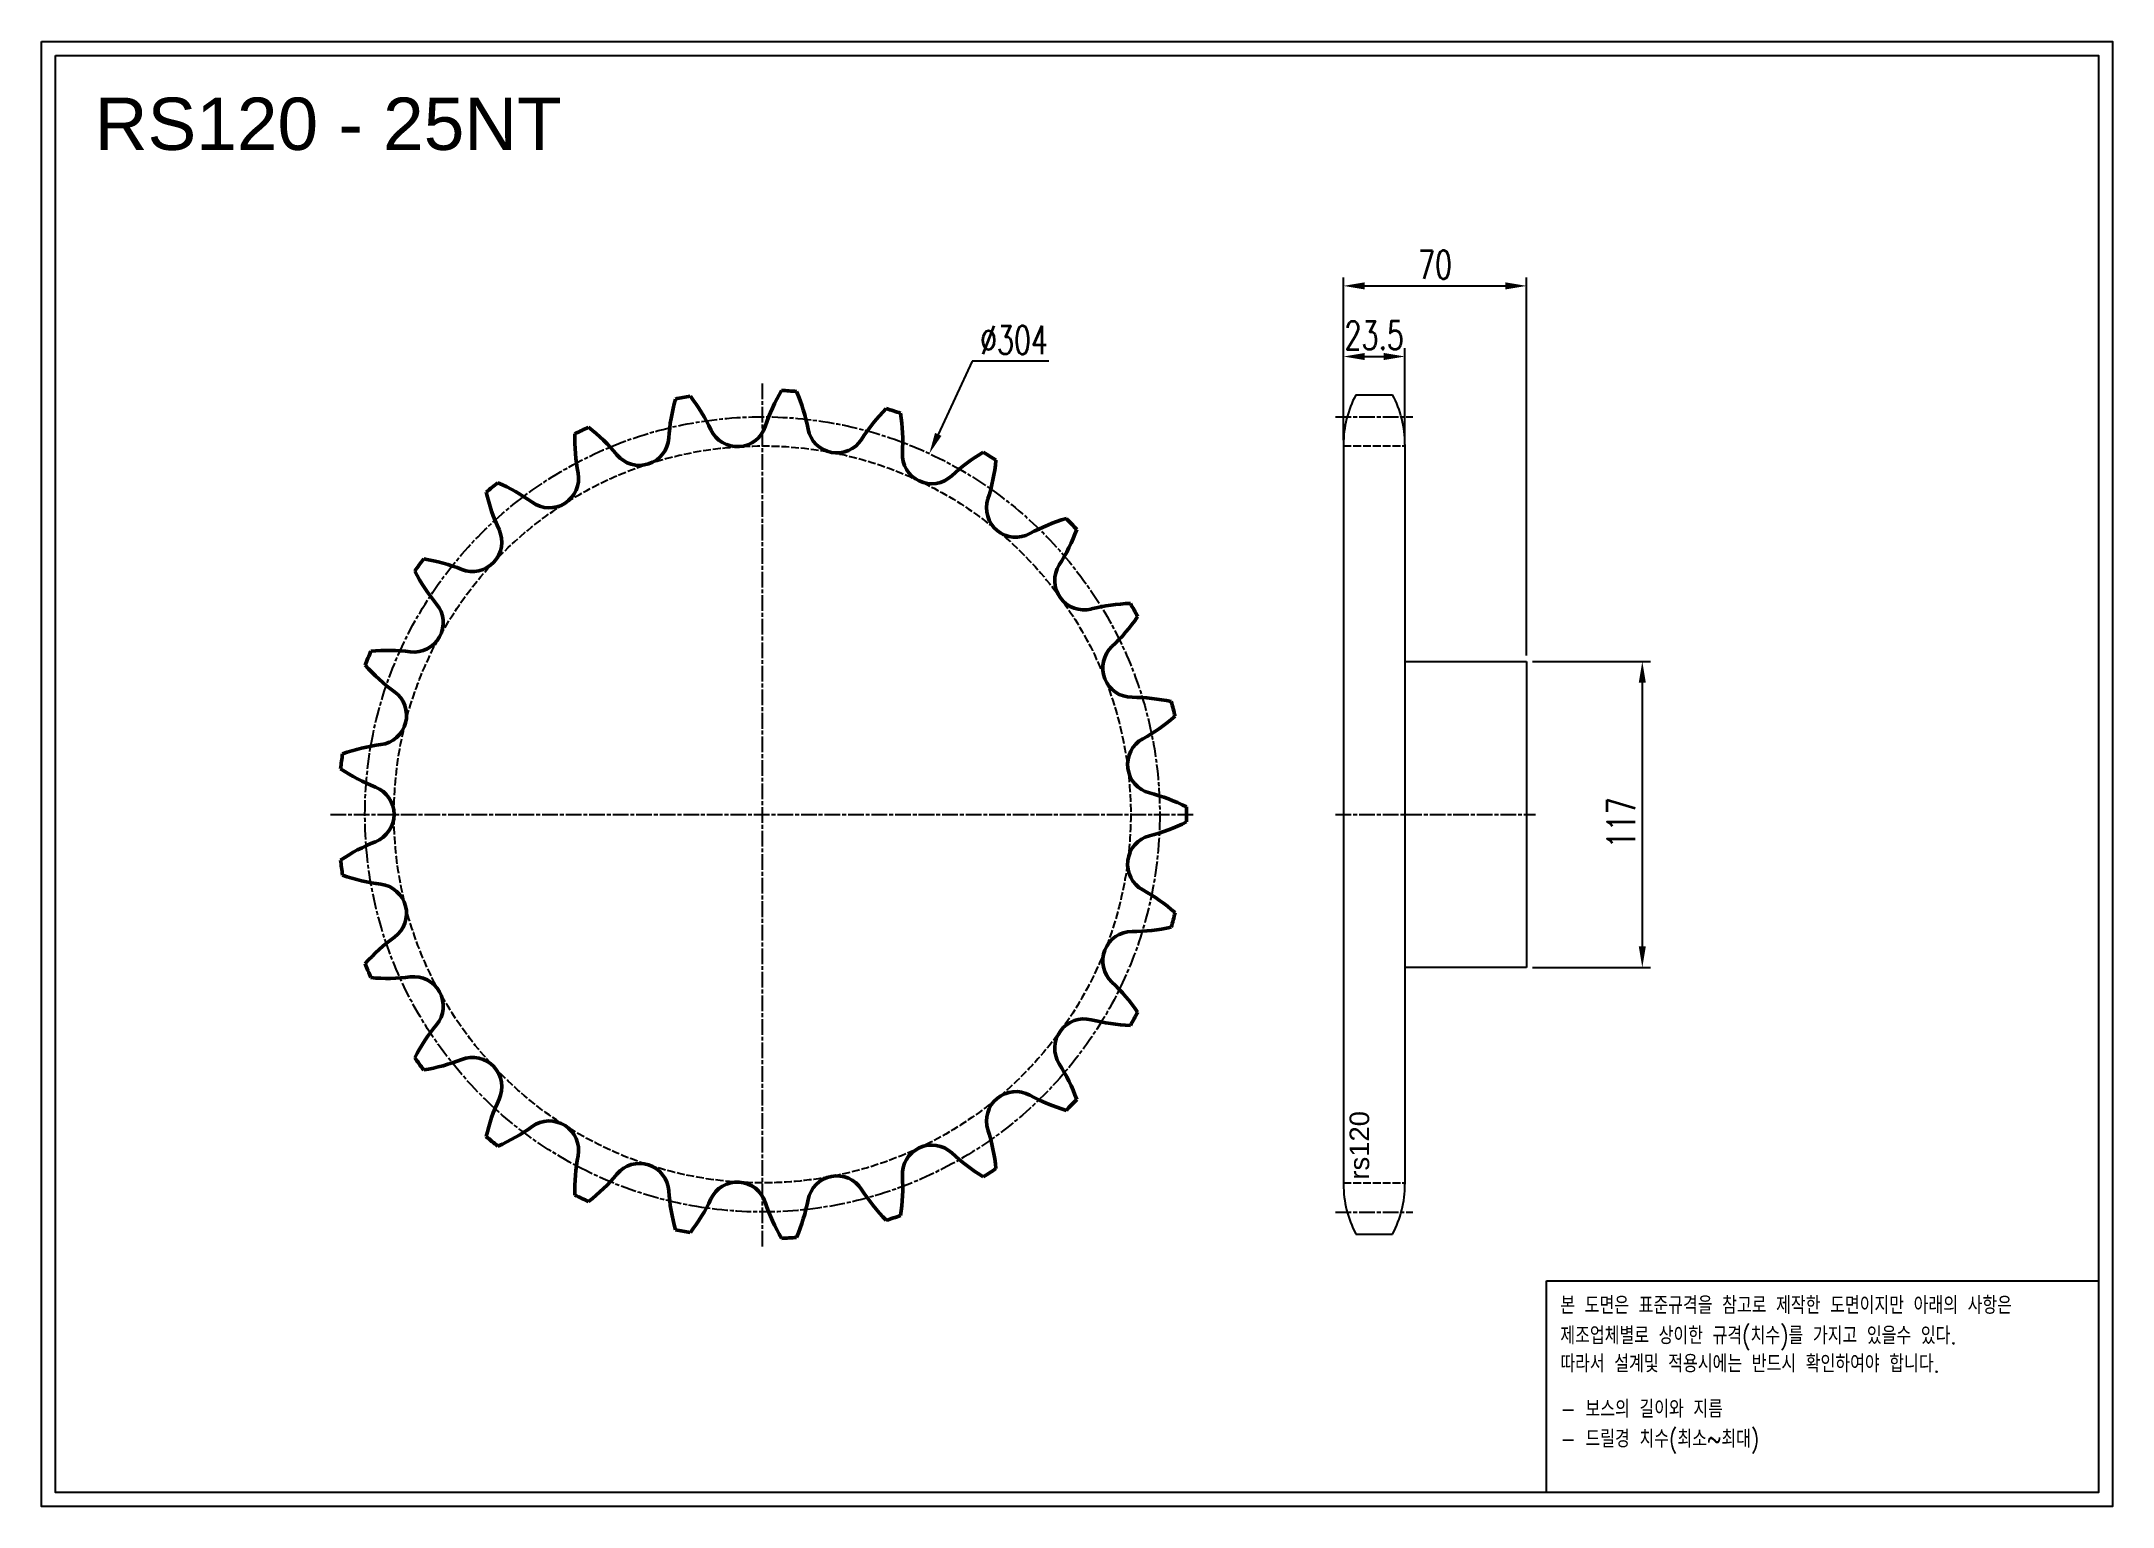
# Model space of a CAD drawing. Header units: millimetres. Extents: x -63714 to -62922, y 40123 to 40683.
import ezdxf

# ---------------------------------------------------------------- set-up
doc = ezdxf.new("R2010")
doc.units = ezdxf.units.MM
for name, pattern in [('AM_ISO02W050', [7.5, 6, -1.5]), ('AM_ISO02W050x2', [3.75, 3, -0.75]), ('AM_ISO08W050', [18, 12, -1.5, 3, -1.5]), ('AM_ISO08W050x2', [9, 6, -0.75, 1.5, -0.75])]:
    doc.linetypes.add(name, pattern=pattern)
for name, color, linetype, lineweight in [('AM_0N', 7, 'Continuous', 50), ('AM_3N', 6, 'AM_ISO02W050', 25), ('AM_7', 4, 'AM_ISO08W050', 25), ('AM_7N', 4, 'AM_ISO08W050', 25)]:
    doc.layers.add(name, color=color, linetype=linetype, lineweight=lineweight)
doc.layers.add('S-DIM', color=7, linetype='Continuous')
doc.styles.add('HAN', font='ROMANS.shx', dxfattribs={"width": 0.7, "bigfont": 'whgtxt.shx'})
doc.styles.add('HSG', font='SIMPLEX.shx', dxfattribs={"width": 0.7, "bigfont": 'HSG.shx'})
doc.styles.get("Standard").update_dxf_attribs({"font": 'arial.ttf'})
doc.dimstyles.new('APP23', dxfattribs={"dimscale": 4.5, "dimtxt": 2.4, "dimasz": 1.8, "dimexe": 0.7, "dimexo": 0.5, "dimgap": 0.6, "dimtad": 1, "dimtoh": 1, "dimdec": 1, "dimrnd": 0.01, "dimzin": 9, "dimdsep": 46, "dimtxsty": 'HSG', "dimcen": 0, "dimclrd": 1, "dimclre": 1, "dimclrt": 256, "dimazin": 2, "dimtp": 1, "dimtm": 1, "dimtfac": 0.5, "dimtdec": 1, "dimtix": 1, "dimtofl": 0, "dimtmove": 0, "dimatfit": 3, "dimfxl": 0, "dimtvp": 1, "dimtolj": 2, "dimlwd": -1, "dimlwe": -1, "dimarcsym": 0})

# ---------------------------------------------------------------- blocks, each defined once
blk = doc.blocks.new('*D1')
at = {"layer": 'Defpoints', "color": 0, "transparency": 16777216}
for p in [(-63146.21, 40445.76), (-63146.21, 40328.76), (-63101.92, 40328.76)]:
    blk.add_point(p, dxfattribs=at)
at = {"layer": 'S-DIM', "color": 1, "transparency": 16777216}
for p, q in [((-63143.96, 40445.76), (-63098.77, 40445.76)), ((-63101.92, 40437.66), (-63101.92, 40336.86)), ((-63143.96, 40328.76), (-63098.77, 40328.76))]:
    blk.add_line(p, q, dxfattribs=at)
for points in [[(-63103.27, 40437.66), (-63100.57, 40437.66), (-63101.92, 40445.76)], [(-63103.27, 40336.86), (-63100.57, 40336.86), (-63101.92, 40328.76)]]:
    blk.add_solid(points, dxfattribs=at)
at = {"layer": 'S-DIM', "transparency": 16777216, "insert": (-63110.02, 40384.09), "char_height": 10.8, "attachment_point": 5, "rotation": 90, "style": 'HSG'}
blk.add_mtext('\\A2;117', dxfattribs=at)
blk = doc.blocks.new('*D2')
at = {"layer": 'Defpoints', "color": 0, "transparency": 16777216}
for p in [(-63192.71, 40562.31), (-63216.21, 40528.14), (-63192.71, 40528.14)]:
    blk.add_point(p, dxfattribs=at)
at = {"layer": 'S-DIM', "color": 1, "transparency": 16777216}
for p, q in [((-63216.21, 40530.39), (-63216.21, 40565.46)), ((-63208.11, 40562.31), (-63200.81, 40562.31)), ((-63192.71, 40530.39), (-63192.71, 40565.46))]:
    blk.add_line(p, q, dxfattribs=at)
for points in [[(-63208.11, 40563.66), (-63208.11, 40560.96), (-63216.21, 40562.31)], [(-63200.81, 40563.66), (-63200.81, 40560.96), (-63192.71, 40562.31)]]:
    blk.add_solid(points, dxfattribs=at)
at = {"layer": 'S-DIM', "transparency": 16777216, "insert": (-63204.46, 40570.41), "char_height": 10.8, "attachment_point": 5, "style": 'HSG'}
blk.add_mtext('\\A2;23.5', dxfattribs=at)
blk = doc.blocks.new('*D3')
at = {"layer": 'Defpoints', "color": 0, "transparency": 16777216}
for p in [(-63146.21, 40589.31), (-63216.21, 40528.14), (-63146.21, 40445.76)]:
    blk.add_point(p, dxfattribs=at)
at = {"layer": 'S-DIM', "color": 1, "transparency": 16777216}
for p, q in [((-63216.21, 40530.39), (-63216.21, 40592.46)), ((-63146.21, 40448.01), (-63146.21, 40592.46)), ((-63208.11, 40589.31), (-63154.31, 40589.31))]:
    blk.add_line(p, q, dxfattribs=at)
for points in [[(-63208.11, 40590.66), (-63208.11, 40587.96), (-63216.21, 40589.31)], [(-63154.31, 40590.66), (-63154.31, 40587.96), (-63146.21, 40589.31)]]:
    blk.add_solid(points, dxfattribs=at)
at = {"layer": 'S-DIM', "transparency": 16777216, "insert": (-63181.21, 40597.41), "char_height": 10.8, "attachment_point": 5, "style": 'HSG'}
blk.add_mtext('\\A2;70', dxfattribs=at)
blk = doc.blocks.new('*D4')
at = {"layer": 'Defpoints', "color": 0, "transparency": 16777216}
for p in [(-63374.61, 40525.19), (-63502.33, 40249.33)]:
    blk.add_point(p, dxfattribs=at)
at = {"layer": 'S-DIM', "color": 1, "transparency": 16777216}
for p, q in [((-63358.26, 40560.49), (-63371.2, 40532.54)), ((-63328.92, 40560.49), (-63358.26, 40560.49))]:
    blk.add_line(p, q, dxfattribs=at)
blk.add_solid([(-63372.43, 40533.11), (-63369.98, 40531.97), (-63374.61, 40525.19)], dxfattribs=at)
at = {"layer": 'S-DIM', "transparency": 16777216, "insert": (-63342.24, 40568.59), "char_height": 10.8, "attachment_point": 5, "style": 'HSG'}
blk.add_mtext('\\A2;∅304', dxfattribs=at)
blk = doc.blocks.new('notice1')
at = {"color": 4}
blk.add_lwpolyline([(-22142.12, 1735.9), (-22053.8, 1735.9), (-22053.8, 1702.07), (-22142.12, 1702.07)], close=True, dxfattribs=at)
at = {"color": 4, "style": 'HAN', "width": 0.8}
for s, p in [('본 도면은 표준규격을 참고로 제작한 도면이지만 아래의 사항은', (-22139.9, 1730.62)), ('제조업체별로 상이한 규격(치수)를 가지고 있을수 있다.', (-22139.9, 1725.78)), ('따라서 설계및 적용시에는 반드시 확인하여야 합니다.', (-22139.9, 1721.28)), ('- 보스의 길이와 지름', (-22139.9, 1714.03)), ('- 드릴경 치수(최소~최대)', (-22139.9, 1709.27))]:
    blk.add_text(s, height=2.7949, dxfattribs=at).set_placement(p)

msp = doc.modelspace()

# ---------------------------------------------------------------- linework, layer by layer
for p, q in [((-63211.47, 40547.67), (-63197.44, 40547.67)), ((-63216.21, 40528.67), (-63216.21, 40245.85)), ((-63192.71, 40528.67), (-63192.71, 40245.85)), ((-63192.71, 40445.76), (-63146.21, 40445.76)), ((-63146.21, 40445.76), (-63146.21, 40328.76)), ((-63146.21, 40328.76), (-63192.71, 40328.76)), ((-63211.47, 40226.85), (-63197.44, 40226.85))]:
    msp.add_line(p, q)
for points in [[(-63714.21, 40682.76), (-62922.06, 40682.76), (-62922.06, 40122.66), (-63714.21, 40122.66)], [(-63708.87, 40677.43), (-62927.39, 40677.43), (-62927.39, 40127.99), (-63708.87, 40127.99)]]:
    msp.add_lwpolyline(points, close=True)
for centre, start, end in [((-63175.71, 40528.67), 152.02179, 180), ((-63233.21, 40528.67), 0, 27.97821), ((-63175.71, 40245.85), 180, 207.97821), ((-63233.21, 40245.85), 332.02179, 0)]:
    msp.add_arc(centre, 40.5, start, end)
at = {"layer": 'AM_0N'}
for centre, radius, start, end in [((-63402.4, 40526.4), 72.03, 164.17402, 176.2), ((-63438.47, 40387.26), 162.23, 99.78, 101.82), ((-63523.22, 40503.36), 72.03, 25.4, 37.42598), ((-63368.93, 40513.06), 72.03, 149.77402, 161.8), ((-63438.47, 40387.26), 162.23, 85.38, 87.42), ((-63491.69, 40520.79), 72.03, 11, 23.02598), ((-63339.83, 40491.82), 72.03, 135.37402, 147.4), ((-63438.47, 40387.26), 162.23, 70.98, 73.02), ((-63438.47, 40387.26), 162.23, 114.18, 116.22), ((-63549.43, 40478.63), 72.03, 39.8, 51.82598), ((-63448.02, 40539.07), 11.23, 205.4, 341.8), ((-63409.97, 40536.67), 11.23, 191, 327.4), ((-63456.81, 40529.83), 72.03, 356.6, 8.62598), ((-63438.14, 40531), 72.03, 178.57402, 190.6), ((-63485.47, 40531.92), 11.23, 219.8, 356.2), ((-63373.7, 40524.89), 11.23, 176.6, 313), ((-63316.93, 40464), 72.03, 120.97402, 133), ((-63438.47, 40387.26), 162.23, 56.58, 58.62), ((-63420.78, 40529.91), 72.03, 342.2, 354.22598), ((-63438.47, 40387.26), 162.23, 128.58, 130.62), ((-63568.67, 40448.16), 72.03, 54.2, 66.22598), ((-63519.97, 40515.69), 11.23, 234.2, 10.6), ((-63473.9, 40526.57), 72.03, 192.97402, 205), ((-63341.51, 40504.46), 11.23, 162.2, 298.6), ((-63549.35, 40491.38), 11.23, 248.6, 25), ((-63301.66, 40431.37), 72.03, 106.57402, 118.6), ((-63385.86, 40521.03), 72.03, 327.8, 339.82598), ((-63438.47, 40387.26), 162.23, 42.18, 44.22), ((-63438.47, 40387.26), 162.23, 142.98, 145.02), ((-63507.43, 40513.38), 72.03, 207.37402, 219.4), ((-63579.72, 40413.87), 72.03, 68.6, 80.62598), ((-63315.41, 40476.67), 11.23, 147.8, 284.2), ((-63571.76, 40460.54), 11.23, 263, 39.4), ((-63294.99, 40395.96), 72.03, 92.17402, 104.2), ((-63438.47, 40387.26), 162.23, 27.78, 29.82), ((-63354.24, 40503.74), 72.03, 313.4, 325.42598), ((-63438.47, 40387.26), 162.23, 157.38, 159.42), ((-63581.9, 40377.91), 72.03, 83, 95.02598), ((-63297.04, 40443.25), 11.23, 133.4, 269.8), ((-63536.63, 40492.27), 72.03, 221.77402, 233.8), ((-63585.79, 40425.09), 11.23, 277.4, 53.8), ((-63297.33, 40360), 72.03, 77.77402, 89.8), ((-63327.92, 40479.14), 72.03, 299, 311.02598), ((-63438.47, 40387.26), 162.23, 13.38, 15.42), ((-63287.56, 40406.32), 11.23, 119, 255.4), ((-63438.47, 40387.26), 162.23, 171.78, 173.82), ((-63575.07, 40342.53), 72.03, 97.4, 109.42598), ((-63559.66, 40464.56), 72.03, 236.17402, 248.2), ((-63590.57, 40387.26), 11.23, 291.8, 68.2), ((-63308.55, 40325.76), 72.03, 63.37402, 75.4), ((-63308.55, 40448.76), 72.03, 284.6, 296.62598), ((-63438.47, 40387.26), 162.23, 358.98, 1.02), ((-63559.66, 40309.96), 72.03, 111.8, 123.82598), ((-63287.56, 40368.2), 11.23, 104.6, 241), ((-63438.47, 40387.26), 162.23, 186.18, 188.22), ((-63575.07, 40431.99), 72.03, 250.57402, 262.6), ((-63585.79, 40349.43), 11.23, 306.2, 82.6), ((-63327.92, 40295.38), 72.03, 48.97402, 61), ((-63438.47, 40387.26), 162.23, 344.58, 346.62), ((-63536.63, 40282.25), 72.03, 126.2, 138.22598), ((-63297.04, 40331.27), 11.23, 90.2, 226.6), ((-63297.33, 40414.52), 72.03, 270.2, 282.22598), ((-63438.47, 40387.26), 162.23, 200.58, 202.62), ((-63581.9, 40396.61), 72.03, 264.97402, 277), ((-63571.76, 40313.98), 11.23, 320.6, 97), ((-63354.24, 40270.78), 72.03, 34.57402, 46.6), ((-63507.43, 40261.14), 72.03, 140.6, 152.62598), ((-63315.41, 40297.85), 11.23, 75.8, 212.2), ((-63294.99, 40378.56), 72.03, 255.8, 267.82598), ((-63438.47, 40387.26), 162.23, 330.18, 332.22), ((-63438.47, 40387.26), 162.23, 214.98, 217.02), ((-63579.72, 40360.65), 72.03, 279.37402, 291.4), ((-63549.35, 40283.14), 11.23, 335, 111.4), ((-63385.86, 40253.49), 72.03, 20.17402, 32.2), ((-63341.51, 40270.06), 11.23, 61.4, 197.8), ((-63473.9, 40247.95), 72.03, 155, 167.02598), ((-63301.66, 40343.15), 72.03, 241.4, 253.42598), ((-63438.47, 40387.26), 162.23, 315.78, 317.82), ((-63568.67, 40326.35), 72.03, 293.77402, 305.8), ((-63519.97, 40258.83), 11.23, 349.4, 125.8), ((-63420.78, 40244.61), 72.03, 5.77402, 17.8), ((-63438.47, 40387.26), 162.23, 229.38, 231.42), ((-63373.7, 40249.63), 11.23, 47, 183.4), ((-63316.93, 40310.52), 72.03, 227, 239.02598), ((-63438.14, 40243.52), 72.03, 169.4, 181.42598), ((-63549.43, 40295.89), 72.03, 308.17402, 320.2), ((-63485.47, 40242.6), 11.23, 3.8, 140.2), ((-63438.47, 40387.26), 162.23, 301.38, 303.42), ((-63438.47, 40387.26), 162.23, 243.78, 245.82), ((-63402.4, 40248.12), 72.03, 183.8, 195.82598), ((-63448.02, 40235.45), 11.23, 18.2, 154.6), ((-63409.97, 40237.85), 11.23, 32.6, 169), ((-63339.83, 40282.7), 72.03, 212.6, 224.62598), ((-63456.81, 40244.69), 72.03, 351.37402, 3.4), ((-63523.22, 40271.16), 72.03, 322.57402, 334.6), ((-63368.93, 40261.46), 72.03, 198.2, 210.22598), ((-63491.69, 40253.73), 72.03, 336.97402, 349), ((-63438.47, 40387.26), 162.23, 286.98, 289.02), ((-63438.47, 40387.26), 162.23, 258.18, 260.22), ((-63438.47, 40387.26), 162.23, 272.58, 274.62)]:
    msp.add_arc(centre, radius, start, end, dxfattribs=at)
at = {"layer": 'AM_3N', "linetype": 'AM_ISO02W050x2'}
for p, q in [((-63216.21, 40528.14), (-63192.71, 40528.14)), ((-63216.21, 40246.38), (-63192.71, 40246.38))]:
    msp.add_line(p, q, dxfattribs=at)
msp.add_circle((-63438.47, 40387.26), 140.88, dxfattribs=at)
at = {"layer": 'AM_7', "linetype": 'AM_ISO08W050x2'}
for p, q in [((-63219.21, 40539.25), (-63189.71, 40539.25)), ((-63219.21, 40387.26), (-63142.78, 40387.26)), ((-63219.21, 40235.26), (-63189.71, 40235.26))]:
    msp.add_line(p, q, dxfattribs=at)
msp.add_circle((-63438.47, 40387.26), 151.99, dxfattribs=at)
at = {"layer": 'AM_7N', "linetype": 'AM_ISO08W050x2'}
for p, q in [((-63438.47, 40222.03), (-63438.47, 40552.49)), ((-63603.69, 40387.26), (-63273.24, 40387.26))]:
    msp.add_line(p, q, dxfattribs=at)

# ---------------------------------------------------------------- block references
at = {"xscale": 2.3911759872, "yscale": 2.3911759872, "zscale": 2.3911759872}
msp.add_blockref('notice1', (-10192.88, 36058.05), dxfattribs=at)

# ---------------------------------------------------------------- texts
msp.add_text('RS120 - 25NT', height=20.0038).set_placement((-63693.81, 40641.28))
at = {"insert": (-63213.89, 40247.64), "char_height": 7.5, "attachment_point": 1, "rotation": 90}
msp.add_mtext_dynamic_manual_height_columns('rs120', width=80.6418, gutter_width=37.5, heights=[0], dxfattribs=at)

# ---------------------------------------------------------------- dimensions: what is measured, and where the dimension line sits
at = {"layer": 'S-DIM'}
dim = msp.add_linear_dim(base=(-63146.21, 40589.31), p1=(-63216.21, 40528.14), p2=(-63146.21, 40445.76), dimstyle='APP23', dxfattribs=at)
dim.commit()
dim.dimension.update_dxf_attribs({"geometry": '*D3', "text_midpoint": (-63181.21, 40597.41)})
dim = msp.add_diameter_dim_2p(p1=(-63502.33, 40249.33), p2=(-63374.61, 40525.19), dimstyle='APP23', dxfattribs=at)
dim.commit()
dim.dimension.update_dxf_attribs({"geometry": '*D4', "text_midpoint": (-63342.24, 40560.49), "dimtype": 131})
dim = msp.add_linear_dim(base=(-63192.71, 40562.31), p1=(-63216.21, 40528.14), p2=(-63192.71, 40528.14), dimstyle='APP23', dxfattribs=at)
dim.commit()
dim.dimension.update_dxf_attribs({"geometry": '*D2', "text_midpoint": (-63204.46, 40562.31), "dimtype": 128})
dim = msp.add_linear_dim(base=(-63101.92, 40328.76), p1=(-63146.21, 40445.76), p2=(-63146.21, 40328.76), angle=90, dimstyle='APP23', dxfattribs=at)
dim.commit()
dim.dimension.update_dxf_attribs({"geometry": '*D1', "text_midpoint": (-63101.92, 40384.09), "dimtype": 128})

doc.saveas('drawing.dxf')
